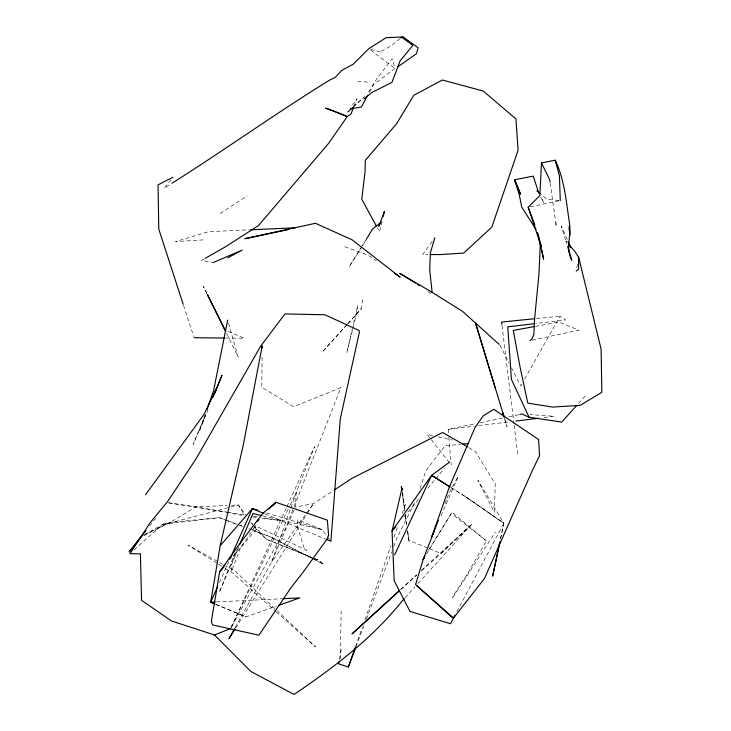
<?xml version="1.0" encoding="UTF-8"?>
<svg xmlns="http://www.w3.org/2000/svg" width="731" height="731" viewBox="0 0 731 731"><rect width="100%" height="100%" fill="white"/><g stroke="black" fill="none" stroke-linecap="round" stroke-linejoin="round"><path stroke-width="0.55" stroke-dasharray="3.65 2.74" d="M262.091 357.094L261.799 387.339L293.688 406.692L340.938 387.576L293.222 508.767M340.226 658.942L341.158 611.025M347.965 323.732L361.352 308.601L362.558 299.134M576.796 267.902L577.536 263.635M339.376 659.581L341.569 647.94M500.552 538.692L503.805 523.268L477.846 480.23L494.366 512.404L495.262 483.959L475.433 451.594L468.708 447.591M500.561 538.665L503.823 523.222L466.835 497.555L450.661 487.358M352.68 327.123L346.914 352.278L356.317 314.549L357.687 305.247L352.927 326.026M382.075 221.502L379.553 231.828L377.37 227.853M420.106 488.536L425.771 470.746L444.987 445.828L460.676 444.329M205.073 414.879L199.17 431.719L208.043 409.771M355.513 646.633L362.293 627.308M364.933 619.797L390.939 545.737M393.954 537.157L398.103 525.351M402.242 513.537L405.632 503.878M237.283 549.557L231.361 565.392L231.38 571.605L240.462 547.83L256.206 525.004L253.392 528.604M355.979 646.771L364.001 625.453M366.414 619.056L391.697 551.905M393.698 546.578L396.915 538.043L414.468 503.047M353.795 106.79L356.966 98.694L351.492 106.625M292.811 509.836L285.337 528.933L230.63 628.559M235.117 552.581L219.245 592.558L238.745 546.815M444.96 503.495L446.614 499.31M447.034 498.268L449.099 493.041L458.246 476.356L440.418 517.1M205.85 414.038L193.185 444.411L205.365 415.29M293.99 510.211L271.749 561.792L235.007 627.865M219.492 582.461L228.748 561.664M231.106 627.527L286.461 507.588M286.936 506.546L314.613 446.586L296.21 492.584L271.749 561.792L305.476 514.715M231.124 627.536L289.805 505.879M290.298 504.856L296.21 492.584L295.324 507.122L313.416 503.641L333.217 490.656M456.875 611.664L503.823 523.222L466.835 497.555L450.598 487.321M369.393 92.344L373.669 84.485L395.005 68.467L392.163 58.708L376.858 78.774L367.099 94.189M521.833 383.939L520.728 385.904L511.581 367.967M524.611 379.024L560.11 316.148L565.675 319.977L535.613 323.541M428.512 550.059L451.31 513.473L453.147 513.253L486.398 540.867L467.146 574.347L452.288 597.391M366.204 239.43L362.128 246.036M426.575 554.007L451.31 513.473L486.398 540.867M361.534 246.977L349.144 266.797L361.891 246.639M235.61 628.093L306.782 514.258M307.385 513.29L313.416 503.641L306.143 513.792M362.494 245.68L366.743 238.964M452.955 597.382L495.371 532.104M432.167 241.477L422.737 254.498L428.101 254.525M170.926 179.753L164.301 188.187L170.981 183.892M149.572 526.018L156.726 516.918M403.731 517.045L419.777 497.838M427.799 488.226L435.091 479.499M435.822 478.622L444.576 468.142M232.997 556.318L258.189 527.115L306.709 550.352L304.297 548.442L297.846 527.773L297.846 519.759L321.969 529.6L326.775 535.869M347.024 324.5L322.152 352.123L347.207 324.564M347.782 323.669L361.352 308.601M578.449 403.539L586.81 394.283M405.056 597.803L414.906 586.911M417.931 583.557L472.409 523.606L441.031 553.495L421.157 571.085M400.625 589.414L416.551 574.84M421.586 570.235L470.207 525.735L441.031 553.495L428.631 548.424M400.917 589.478L416.944 574.922M353.493 106.808L362.384 98.786M134.166 549.913L162.62 524.328L173.448 522.08L229.534 507.323M353.027 106.662L364.806 96.593M400.113 38.579L390.857 46.016L379.882 52.02L380.677 52.157L368.78 48.739M220.141 213.534L247.069 195.899M143.459 535.878L169.336 522.921L195.899 506.83L227.158 505.487M144.272 534.991L162.62 524.328L173.448 522.08L219.318 517.649L226.738 520.399M204.479 258.756L201.592 260.4L213.443 262.456M145.122 534.133L169.336 522.921M215.873 604.4L245.945 616.882L276.583 606.09M230.63 507.031L238.324 505.002L245.534 514.715M532.232 340.171L578.824 330.156L558.904 322.015L535.54 326.346M530.386 206.791L558.85 200.778M448.432 432.697L448.14 429.362L475.744 423.642M480.157 422.728L504.436 417.693M508.858 416.78L518.791 414.724M448.14 429.362L474.127 426.173M478.641 425.616L510.275 421.732M544.166 417.575L554.336 416.323L529.884 414.587M162.62 524.328L219.318 517.649L224.581 519.631M536.472 318.542L560.11 316.148M203.227 239.896L175.504 241.586L208.6 231.69L249.426 229.836M216.33 601.942L281.773 598.744M231.626 505.295L238.324 505.002L244.885 515.903M225.998 338.042L244.227 338.225L225.093 330.12M558.859 200.449L546.879 199.335L541.022 194.318M357.596 81.159L369.073 82.292M252.707 516.927L257.184 517.502M261.652 518.087L280.658 520.563L262.612 517.712M168.998 502.901L195.899 506.83L243.77 515.693M167.874 502.736L226.519 512.011M227.652 512.184L244.565 514.862M253.593 516.287L258.107 517M432.679 435.649L427.132 434.415L430.568 438.774M438.225 436.873L452.653 440.071M262.785 515.839L321.969 529.6L265.417 512.559M344.785 246.813L367.958 255.073L376.237 260.757M227.798 520.792L239.448 525.123M240.508 525.516L242.628 526.302M252.158 529.847L269.821 536.682L313.334 558.932M225.632 520.024L237.21 524.392M238.26 524.785L242.464 526.375M248.778 528.751L269.821 536.682L323.148 564.122L319.758 560.622L312.429 557.68M313.572 558.283L266.367 539.213L258.509 532.205L254.671 527.024M314.604 558.667L319.758 560.622M311.388 557.26L266.367 539.213L253.502 525.251M427.598 548.003L408.985 540.392L407.551 530.295M264.924 513.893L325.651 539.103M215.883 604.391L245.945 616.882M314.312 559.443L323.148 564.122M223.019 564.423L188.068 545.171L217.619 563.628M224.024 564.972L235.007 571.021L276.501 610.129M218.569 564.222L224.289 567.795M225.239 568.398L232.869 573.159L275.459 611.162M466.296 497.235L465.766 496.888L503.823 523.222M427.717 291.45L432.396 294.684M370.59 50.101L395.005 68.467M276.318 611.92L315.5 646.889L277.332 610.906M251.318 522.884L252.743 524.429L251.437 522.665M567.347 242.765L565.867 241.066L567.137 242.738M431.263 439.651L449.848 463.189M327.47 536.764L329.526 539.441M540.593 197.132L543.818 202.615L540.849 196.968M499.894 345.059L509.041 362.987M206.827 293.414L203.282 286.269L206.772 293.332M226.747 333.674L238.151 357.011L227.971 321.211M567.265 239.54L561.307 226.153L566.635 243.35M183.536 305.403L193.752 336.635M504.39 418.068L507.04 426.813L504.189 417.182M404.837 511.225L402.132 492.146L404.608 510.238M405.477 515.711L406.591 523.56M550.196 183.097L555.798 222.864M405.394 515.876L406.646 524.904M407.578 531.675L408.985 541.826L407.532 530.633M402.598 492.575L404.782 509.37M405.504 514.962L406.664 523.917M501.996 325.469L513.994 423.998M514.131 425.131L517.85 455.715M448.816 437.138L451.228 464.934"/><path stroke-width="1.1" d="M262.173 348.13L262.191 345.882L243.259 445.152L220.195 545.673L210.683 602.253L214.832 603.97L210.702 602.234M568.828 244.465L574.749 251.281L578.641 257.23L578.541 269.099L576.238 271.1M567.612 246.53L571.834 260.318C565.09 248.019 571.843 235.19 569.339 222.224C566.123 201.308 564.542 179.515 555.213 160.19L541.479 162.958L539.871 195.552L528.193 207.257L541.351 246.859L538.153 234.752M338.974 661.692L338.572 663.812L348.349 667.028L355.577 647.84M227.661 320.123L213.571 390.683L206.928 409.625M220.195 545.673L252.369 508.63L257.805 510.265M383.272 216.413L384.469 211.332L378.832 226.455L379.91 224.801M434.799 237.776L430.349 253.008L429.709 270.031L432.149 292.446M348.349 667.028L355.138 647.703M353.402 107.804L351.026 113.881L347.216 116.585L328.53 143.45L258.5 225.532L225.641 246.703L205.438 258.207M438.344 520.216L423.112 559.626L415.564 584.59L453.522 618.051L484.425 578.587L532.141 470.974L539.542 455.669L538.573 439.514L493.8 409.305L483.337 415.765L475.214 427.123L449.236 487.312L431.729 536.947L434.013 531.72M214.804 393.05L221.996 375.286L212.831 397.28M214.055 394.493L216.668 388.252L204.059 414.349L145.524 494.75M239.631 544.741L252.926 513.546L261.689 515.583M217.637 586.618L210.692 602.216L215.216 602.015M230.137 558.557L252.369 508.63M394.676 554.811L431.637 475.351L449.684 462.029M454.746 615.676L450.479 623.717L410.027 611.445L394.183 580.779L392.054 531.017L402.023 488.098L402.315 490.337M367.784 95.286L361.361 107.073L350.496 108.818M234.459 628.852L228.977 638.711L235.007 629.062M366.779 238.48L372.499 229.041L381.207 222.187M424.272 557.753L423.112 559.626L424.912 555.834M449.711 486.755L431.637 475.351L392.054 531.017L395.699 526.649M224.591 565.474L219.665 571.77L211.323 621.624L212.557 624.932L258.92 635.202L290.929 587.77L302.342 573.232L326.775 539.515L328.621 535.394L327.36 520.17L275.998 502.307L268.789 509.078M229.507 559.178L230.914 557.387M146.054 530.487L129.159 551.978L142.097 535.531M223.375 567.475L219.665 571.77L239.631 543.809L262.813 513.345L275.998 502.307L272.873 505.459M576.923 405.221L561.728 422.052L529.08 417.227L522.098 414.038L519.896 414.495M404.298 598.643L402.023 601.156C371.969 638.675 333.592 667.668 294.054 694.45L250.76 671.423L214.512 634.974L171.419 620.948L141.558 600.343L140.425 553.824L129.99 553.678L150.175 522.683L167.81 501.274L195.798 459.251L260.638 346.211L284.953 313.937L324.884 314.778L359.168 330.54L359.314 332.55L340.271 418.945L330.905 541.232L326.702 539.533M398.952 590.95L352.004 633.914L399.236 591.004M347.837 111.916L352.689 107.539M530.012 340.655L532.013 338.974L533.877 334.268L534.617 318.789L538.957 274.07L540.355 243.076M364.047 99.005L372.015 92.389L391.944 82.393L400.131 60.81L412.823 45.413L401.438 37.016L385.986 37.71L368.78 48.739L353.247 64.218L341.907 70.322L335.218 77.422L330.138 79.825C276.437 112.821 225.23 149.654 171.94 183.28M400.953 37.902L402.635 36.55L418.105 47.817L416.496 53.674L397.582 67.024M334.158 490.044L352.068 478.293L442.703 432.496L467.749 447.016M227.862 257.842L242.153 250.103L213.443 262.456M172.909 177.231L158.033 184.888L158.791 229.132L183.179 304.324M214.512 634.974L230.63 628.559M278.685 605.332L299.829 597.867L282.888 598.707M288.708 229.525L244.848 238.708L315.454 223.293L351.995 239.759L400.14 277.195L394.621 273.403M534.434 326.547L513.29 330.467L519.595 364.732L527.791 403.137L552.618 407.066L578.422 405.504L580.578 405.12L601.841 392.3L601.101 349.162L578.641 257.23M515.922 421.038L538.519 418.26M534.498 323.669L507.771 326.848L511.426 379.362L529.08 417.227M462.824 444.092L468.196 443.516M534.224 318.771L501.576 322.069L501.85 324.336M250.559 229.79L295.26 227.789M430.248 254.543L439.907 254.589L463.618 253.1L491.817 227.149L518.069 150.266L515.976 118.952L483.282 91.073L442.383 80.008L413.81 95.286L396.513 123.85L365.281 160.381L365.08 171.383L361.772 199.225L376.282 225.861M194.099 337.713L224.856 338.033M336.233 111.898L325.606 108.097L347.216 116.585L337.293 112.272M252.35 508.675L263.873 513.454M415.583 283.125L399.766 273.348L429.664 290.837L462.522 311.342L499.054 344.301M431.637 475.351L449.93 486.901M417.447 284.341L419.311 285.638M536.837 190.736L540.182 193.605M416.844 585.705L452.032 617.366M569.038 245.26L570.938 247.772L568.188 241.595M536.088 229.58L521.751 207.175L519.339 195.113L514.606 179.753L533.182 176.144L538.866 193.212M207.842 295.452L225.093 330.12M207.275 294.337L225.742 331.664M541.479 162.958L549.73 179.789L550.041 181.992M528.193 207.257L534.909 225.139M495.426 388.572L475.525 323.038L504.189 417.182M502.398 411.516L503.723 415.884M555.213 160.19L559.416 175.732L560.284 200.605M537.513 232.522L543.608 259.213L541.662 249.527M569.111 228.62L569.577 231.873M555.798 222.864L556.108 225.075M569.12 226.226L570.034 235.117M499.858 542L492.657 576.147L499.867 541.973M258.765 519.595L257.221 521.212L258.783 519.631M520.499 194.026L514.606 179.753L520.499 194.026M401.812 489.907L401.328 486.535L401.803 489.925"/></g></svg>
